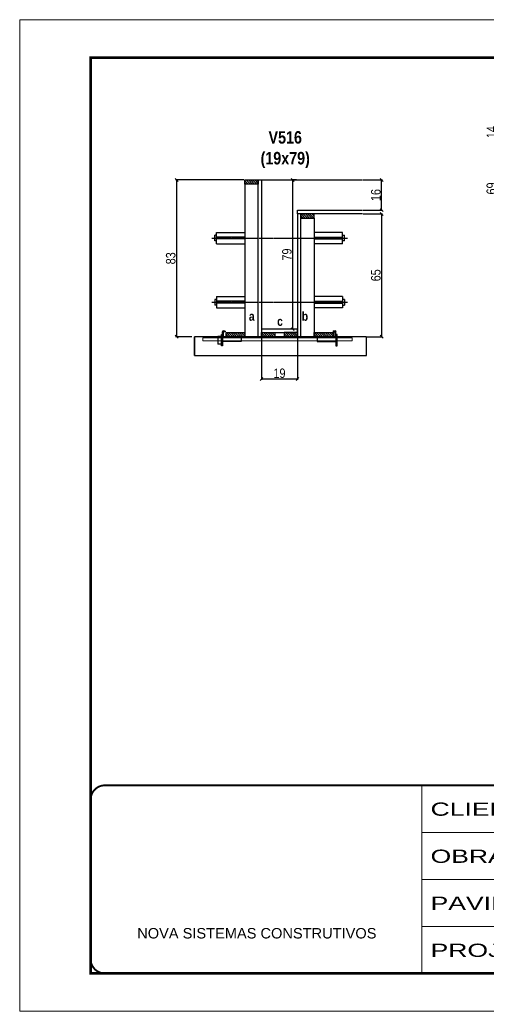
# Model space of a CAD drawing. Extents: x 13154 to 22413, y 1253 to 30260.
# Drawn here: x 13154 to 13650, y 23076 to 24126 of the extents above; entities that cross this region are included whole.
import ezdxf

# ---------------------------------------------------------------- set-up
doc = ezdxf.new("R2010")
doc.units = 0
for name, pattern in [('CONTINUO', [0]), ('DASHED', [0.75, 0.5, -0.25]), ('HIDDEN', [0.375, 0.25, -0.125])]:
    doc.linetypes.add(name, pattern=pattern)
for name, color, linetype in [('barrote', 251, 'Continuous'), ('COTA', 241, 'Continuous'), ('detalhes', 4, 'Continuous'), ('NOMENCLATURA', 7, 'Continuous'), ('Painéis', 200, 'Continuous'), ('presilha', 1, 'Continuous'), ('SARR_2.2x10', 60, 'Continuous'), ('SARR_2.2x7', 40, 'Continuous'), ('SARR_3.5x7', 81, 'Continuous'), ('TENSOR', 3, 'Continuous')]:
    doc.layers.add(name, color=color, linetype=linetype)
for name, color, linetype, lineweight in [('CONCRETO', 251, 'Continuous', 25), ('Folhas', 255, 'Continuous', 9), ('SARRAFO DE PRESSAO', 251, 'DASHED', 9), ('SCO-___-LAJ', 2, 'Continuous', 0)]:
    doc.layers.add(name, color=color, linetype=linetype, lineweight=lineweight)
doc.styles.add('ARIAL', font='arial.ttf')
doc.styles.add('COTA TECNICA', font='techl___.ttf', dxfattribs={"height": 10})
doc.styles.add('COTA TECNICA 2X', font='techl___.ttf', dxfattribs={"height": 10})
doc.styles.add('TECNICA', font='techb___.ttf', dxfattribs={"height": 10})
doc.styles.add('Tecnologia', font='')
doc.styles.get('Tecnologia').set_extended_font_data('Forgotten Futurist')
doc.dimstyles.new('PAINEL', dxfattribs={"dimtxt": 10, "dimasz": 3, "dimexe": 3, "dimexo": 3, "dimgap": 3, "dimtad": 1, "dimdec": 1, "dimzin": 12, "dimdsep": 46, "dimtxsty": 'COTA TECNICA', "dimblk1": 'OBLIQUE', "dimblk2": 'OBLIQUE', "dimsah": 1, "dimcen": 0.9, "dimclrd": 4, "dimclre": 4, "dimclrt": 240, "dimadec": 1, "dimazin": 3, "dimtfac": 1, "dimtdec": 1, "dimtmove": 0, "dimatfit": 3, "dimfxl": 1, "dimtolj": 1, "dimtzin": 12, "dimarcsym": 0})
doc.dimstyles.new('SECAO', dxfattribs={"dimscale": 0.333333, "dimtxt": 5, "dimasz": 9, "dimexe": 3, "dimexo": 3, "dimgap": 3, "dimtad": 1, "dimdec": 1, "dimlfac": 0.5, "dimzin": 12, "dimdsep": 46, "dimtxsty": 'COTA TECNICA 2X', "dimblk1": 'OBLIQUE', "dimblk2": 'OBLIQUE', "dimsah": 1, "dimcen": 0.9, "dimclrd": 4, "dimclre": 4, "dimclrt": 240, "dimadec": 1, "dimazin": 3, "dimtfac": 1, "dimtdec": 1, "dimtmove": 0, "dimatfit": 3, "dimfxl": 1, "dimtolj": 1, "dimtzin": 12, "dimarcsym": 0})

# ---------------------------------------------------------------- blocks, each defined once
blk = doc.blocks.new('9999999999')
at = {"color": 30, "linetype": 'CONTINUO'}
for p, q in [((98564.6, 34230.2), (98564.6, 34429.4)), ((98564.6, 34379.6), (99584, 34379.6)), ((98564.6, 34329.8), (99488, 34329.8)), ((98564.6, 34280), (99488, 34280))]:
    blk.add_line(p, q, dxfattribs=at)
at = {"color": 30, "linetype": 'CONTINUO', "const_width": 2}
blk.add_lwpolyline([(99584, 34230.2), (99584, 34414.4, 0.414214), (99569, 34429.4), (98229, 34429.4, 0.414214), (98214, 34414.4), (98214, 34245.2, 0.414214), (98229, 34230.2), (99584, 34230.2)], format="xyb", dxfattribs=at)
at = {"layer": 'Folhas'}
blk.add_lwpolyline([(98139, 34190.2), (99624, 34190.2), (99624, 35240.2), (98139, 35240.2)], close=True, dxfattribs=at)
at = {"layer": 'Folhas', "color": 30, "const_width": 3}
blk.add_lwpolyline([(98214, 34230.2), (99584, 34230.2), (99584, 35200.2), (98214, 35200.2)], close=True, dxfattribs=at)
at = {"color": 7, "linetype": 'Continuous', "ltscale": 5, "style": 'ARIAL'}
blk.add_text('NOVA SISTEMAS CONSTRUTIVOS', height=11.059, dxfattribs=at).set_placement((98263.2, 34267.2))
at = {"layer": 'Folhas', "color": 7, "style": 'Tecnologia', "width": 1.5}
for s, p in [('CLIENTE:', (98573.7, 34397.2)), ('OBRA:', (98573.7, 34347.3)), ('PAVIMENTO:', (98573.7, 34297.5)), ('PROJETO:', (98573.7, 34247.7))]:
    blk.add_text(s, height=14, dxfattribs=at).set_placement(p)
blk = doc.blocks.new('PRESILHA METÁLICA 1')
at = {"layer": 'presilha'}
for p, q in [((7.5, 10.6), (7.5, 19.9)), ((12, 21), (8.6, 21)), ((9, 11.6), (9, 18.9)), ((12, 19.5), (9.6, 19.5)), ((12, 21), (12, 19.5)), ((0, 13), (6, 13)), ((0, 13), (0, 0)), ((6, 0), (0, 0)), ((6, 15.5), (7.5, 15.5)), ((6, -2.5), (6, 15.5)), ((6, 13), (6, 0)), ((7.5, 15.5), (7.5, -2.5)), ((37.5, 4.1), (7.5, 4.1)), ((37.5, 11), (9.6, 11)), ((37.5, 11), (37.5, 4.1)), ((7.5, -2.5), (6, -2.5))]:
    blk.add_line(p, q, dxfattribs=at)
for centre, radius, start, end in [((8.6, 19.9), 1.14, 90, 180), ((9.6, 18.9), 0.57, 90, 180), ((9.6, 11.6), 0.57, 180, 270)]:
    blk.add_arc(centre, radius, start, end, dxfattribs=at)
blk = doc.blocks.new('PRESILHA METÁLICA 2')
at = {"layer": 'presilha'}
for p, q in [((-5.2, 23.5), (-5.2, 22)), ((-5.2, 23.5), (-1.9, 23.5)), ((-5.2, 22), (-2.8, 22)), ((-2.2, 14.1), (-2.2, 21.4)), ((0.8, 18), (-0.8, 18)), ((-0.8, 18), (-0.8, 0)), ((-0.8, 14.6), (-0.8, 22.4)), ((0.8, 0), (0.8, 18)), ((-30.8, 13.5), (-30.8, 6.6)), ((-30.8, 13.5), (-2.8, 13.5)), ((-30.8, 6.6), (-0.8, 6.6)), ((-0.8, 0), (0.8, 0))]:
    blk.add_line(p, q, dxfattribs=at)
for centre, radius, start, end in [((-2.8, 21.4), 0.57, 0, 90), ((-1.9, 22.4), 1.14, 0, 90), ((-2.8, 14.1), 0.57, 270, 0)]:
    blk.add_arc(centre, radius, start, end, dxfattribs=at)
blk = doc.blocks.new('_Oblique')
at = {"color": 0, "linetype": 'ByBlock', "lineweight": -2}
blk.add_line((-0.5, -0.5), (0.5, 0.5), dxfattribs=at)
blk = doc.blocks.new('*D488')
at = {"layer": 'COTA', "color": 4, "lineweight": -2, "transparency": 16777216}
for p, q in [((13517.9, 23920.7), (13538.3, 23920.7)), ((13537.3, 23920.7), (13537.3, 23790.7)), ((13522.1, 23790.7), (13538.3, 23790.7))]:
    blk.add_line(p, q, dxfattribs=at)
at = {"layer": 'Defpoints', "color": 0, "transparency": 16777216}
for p in [(13516.9, 23920.7), (13521.1, 23790.7), (13537.3, 23790.7)]:
    blk.add_point(p, dxfattribs=at)
at = {"layer": 'COTA', "color": 4, "lineweight": -2, "transparency": 16777216, "xscale": 3, "yscale": 3, "zscale": 3}
for p, rotation in [((13537.3, 23920.7), 90), ((13537.3, 23790.7), 270)]:
    blk.add_blockref('_Oblique', p, dxfattribs=dict(at, rotation=rotation))
at = {"layer": 'COTA', "color": 240, "transparency": 16777216, "insert": (13531.2, 23855.7), "char_height": 10, "attachment_point": 5, "rotation": 90, "style": 'COTA TECNICA 2X'}
blk.add_mtext('\\A1;65', dxfattribs=at)
blk = doc.blocks.new('*D489')
at = {"layer": 'COTA', "color": 4, "lineweight": -2, "transparency": 16777216}
for p, q in [((13517.9, 23956.7), (13538.3, 23956.7)), ((13537.3, 23924.7), (13537.3, 23956.7)), ((13517.9, 23924.7), (13538.3, 23924.7))]:
    blk.add_line(p, q, dxfattribs=at)
at = {"layer": 'Defpoints', "color": 0, "transparency": 16777216}
for p in [(13516.9, 23956.7), (13537.3, 23956.7), (13516.9, 23924.7)]:
    blk.add_point(p, dxfattribs=at)
at = {"layer": 'COTA', "color": 4, "lineweight": -2, "transparency": 16777216, "xscale": 3, "yscale": 3, "zscale": 3}
for p, rotation in [((13537.3, 23956.7), 90), ((13537.3, 23924.7), 270)]:
    blk.add_blockref('_Oblique', p, dxfattribs=dict(at, rotation=rotation))
at = {"layer": 'COTA', "color": 240, "transparency": 16777216, "insert": (13531.2, 23940.7), "char_height": 10, "attachment_point": 5, "rotation": 90, "style": 'COTA TECNICA 2X'}
blk.add_mtext('\\A1;16', dxfattribs=at)
blk = doc.blocks.new('*D490')
at = {"layer": 'COTA', "color": 4, "lineweight": -2, "transparency": 16777216}
for p, q in [((13391.6, 23956.7), (13319.3, 23956.7)), ((13320.3, 23956.7), (13320.3, 23790.7)), ((13336.4, 23790.7), (13319.3, 23790.7))]:
    blk.add_line(p, q, dxfattribs=at)
at = {"layer": 'Defpoints', "color": 0, "transparency": 16777216}
for p in [(13392.6, 23956.7), (13320.3, 23790.7), (13337.4, 23790.7)]:
    blk.add_point(p, dxfattribs=at)
at = {"layer": 'COTA', "color": 4, "lineweight": -2, "transparency": 16777216, "xscale": 3, "yscale": 3, "zscale": 3}
for p, rotation in [((13320.3, 23956.7), 90), ((13320.3, 23790.7), 270)]:
    blk.add_blockref('_Oblique', p, dxfattribs=dict(at, rotation=rotation))
at = {"layer": 'COTA', "color": 240, "transparency": 16777216, "insert": (13314.1, 23873.7), "char_height": 10, "attachment_point": 5, "rotation": 90, "style": 'COTA TECNICA 2X'}
blk.add_mtext('\\A1;83', dxfattribs=at)
blk = doc.blocks.new('*D491')
at = {"layer": 'COTA', "color": 4, "lineweight": -2, "transparency": 16777216}
for p, q in [((13447.2, 23956.7), (13442.2, 23956.7)), ((13443.2, 23798.7), (13443.2, 23956.7)), ((13447.2, 23798.7), (13442.2, 23798.7))]:
    blk.add_line(p, q, dxfattribs=at)
at = {"layer": 'Defpoints', "color": 0, "transparency": 16777216}
for p in [(13443.2, 23956.7), (13448.2, 23956.7), (13448.2, 23798.7)]:
    blk.add_point(p, dxfattribs=at)
at = {"layer": 'COTA', "color": 4, "lineweight": -2, "transparency": 16777216, "xscale": 3, "yscale": 3, "zscale": 3}
for p, rotation in [((13443.2, 23956.7), 90), ((13443.2, 23798.7), 270)]:
    blk.add_blockref('_Oblique', p, dxfattribs=dict(at, rotation=rotation))
at = {"layer": 'COTA', "color": 240, "transparency": 16777216, "insert": (13437.1, 23877.7), "char_height": 10, "attachment_point": 5, "rotation": 90, "style": 'COTA TECNICA 2X'}
blk.add_mtext('\\A1;79', dxfattribs=at)
blk = doc.blocks.new('*D492')
at = {"layer": 'COTA', "color": 4, "lineweight": -2, "transparency": 16777216}
for p, q in [((13410.2, 23789.7), (13410.2, 23744.9)), ((13448.2, 23789.7), (13448.2, 23744.9)), ((13410.2, 23745.9), (13448.2, 23745.9))]:
    blk.add_line(p, q, dxfattribs=at)
at = {"layer": 'Defpoints', "color": 0, "transparency": 16777216}
for p in [(13410.2, 23790.7), (13448.2, 23790.7), (13448.2, 23745.9)]:
    blk.add_point(p, dxfattribs=at)
at = {"layer": 'COTA', "color": 4, "lineweight": -2, "transparency": 16777216, "xscale": 3, "yscale": 3, "zscale": 3, "rotation": 180}
blk.add_blockref('_Oblique', (13410.2, 23745.9), dxfattribs=at)
at = {"layer": 'COTA', "color": 4, "lineweight": -2, "transparency": 16777216, "xscale": 3, "yscale": 3, "zscale": 3}
blk.add_blockref('_Oblique', (13448.2, 23745.9), dxfattribs=at)
at = {"layer": 'COTA', "color": 240, "transparency": 16777216, "insert": (13429.2, 23751.9), "char_height": 10, "attachment_point": 5, "style": 'COTA TECNICA 2X'}
blk.add_mtext('\\A1;19', dxfattribs=at)
blk = doc.blocks.new('*D502')
at = {"layer": 'COTA', "color": 4, "lineweight": -2, "transparency": 16777216}
for p, q in [((13673.5, 23982.2), (13658.6, 23982.2)), ((13661.6, 23982.2), (13661.6, 23913.2)), ((13673.5, 23913.2), (13658.6, 23913.2))]:
    blk.add_line(p, q, dxfattribs=at)
at = {"layer": 'Defpoints', "color": 0, "transparency": 16777216}
for p in [(13676.5, 23982.2), (13661.6, 23913.2), (13676.5, 23913.2)]:
    blk.add_point(p, dxfattribs=at)
at = {"layer": 'COTA', "color": 4, "lineweight": -2, "transparency": 16777216, "xscale": 3, "yscale": 3, "zscale": 3}
for p, rotation in [((13661.6, 23982.2), 90), ((13661.6, 23913.2), 270)]:
    blk.add_blockref('_Oblique', p, dxfattribs=dict(at, rotation=rotation))
at = {"layer": 'COTA', "color": 240, "transparency": 16777216, "insert": (13653.4, 23947.7), "char_height": 10, "attachment_point": 5, "rotation": 90, "style": 'COTA TECNICA'}
blk.add_mtext('\\A1;69', dxfattribs=at)
blk = doc.blocks.new('*D503')
at = {"layer": 'COTA', "color": 4, "lineweight": -2, "transparency": 16777216}
for p, q in [((13661.6, 23996.2), (13661.6, 24015.3)), ((13673.5, 23996.2), (13658.6, 23996.2)), ((13661.6, 23982.2), (13661.6, 23996.2)), ((13673.5, 23982.2), (13658.6, 23982.2))]:
    blk.add_line(p, q, dxfattribs=at)
at = {"layer": 'Defpoints', "color": 0, "transparency": 16777216}
for p in [(13661.6, 23996.2), (13676.5, 23996.2), (13676.5, 23982.2)]:
    blk.add_point(p, dxfattribs=at)
at = {"layer": 'COTA', "color": 4, "lineweight": -2, "transparency": 16777216, "xscale": 3, "yscale": 3, "zscale": 3}
for p, rotation in [((13661.6, 23996.2), 90), ((13661.6, 23982.2), 270)]:
    blk.add_blockref('_Oblique', p, dxfattribs=dict(at, rotation=rotation))
at = {"layer": 'COTA', "color": 240, "transparency": 16777216, "insert": (13653.5, 24007.3), "char_height": 10, "attachment_point": 5, "rotation": 90, "style": 'COTA TECNICA'}
blk.add_mtext('\\A1;14', dxfattribs=at)

msp = doc.modelspace()

# ---------------------------------------------------------------- hatches: boundary and pattern name
at = {"layer": 'SARR_2.2x10'}
h = msp.add_hatch(dxfattribs=at)
h.set_pattern_fill('ANSI31', color=256, scale=0.5, angle=90)
h.set_pattern_definition([(135, (46566.185, -99721.4912), (-1.122532015, -1.122532015), [])])
h.paths.add_polyline_path([(13372.65, 23795.08), (13372.65, 23790.68), (13392.65, 23790.68), (13392.65, 23795.08)])
h = msp.add_hatch(dxfattribs=at)
h.set_pattern_fill('ANSI31', color=256, scale=0.5, angle=90)
h.set_pattern_definition([(135, (46659.385, -99721.4912), (-1.122532015, -1.122532015), [])])
h.paths.add_polyline_path([(13465.85, 23795.08), (13465.85, 23790.68), (13485.85, 23790.68), (13485.85, 23795.08)])
at = {"layer": 'SARR_2.2x7'}
h = msp.add_hatch(dxfattribs=at)
h.set_pattern_fill('ANSI31', color=256, scale=0.5, angle=90)
h.set_pattern_definition([(135, (46560.185, -99559.8912), (-1.122532015, -1.122532015), [])])
h.paths.add_polyline_path([(13406.65, 23956.68), (13406.65, 23952.28), (13392.65, 23952.28), (13392.65, 23956.68)])
h = msp.add_hatch(dxfattribs=at)
h.set_pattern_fill('ANSI31', color=256, scale=0.5, angle=90)
h.set_pattern_definition([(135, (46580.185, -99595.8912), (-1.122532015, -1.122532015), [])])
h.paths.add_polyline_path([(13451.85, 23920.68), (13451.85, 23916.28), (13465.85, 23916.28), (13465.85, 23920.68)])
h = msp.add_hatch(dxfattribs=at)
h.set_pattern_fill('ANSI31', color=256, scale=0.5, angle=90)
h.set_pattern_definition([(135, (46645.785, -99721.4912), (-1.122532015, -1.122532015), [])])
h.paths.add_polyline_path([(13424.25, 23790.68), (13424.25, 23795.08), (13410.25, 23795.08), (13410.25, 23790.68)])
h = msp.add_hatch(dxfattribs=at)
h.set_pattern_fill('ANSI31', color=256, scale=0.5, angle=90)
h.set_pattern_definition([(135, (46583.785, -99721.4912), (-1.122532015, -1.122532015), [])])
h.paths.add_polyline_path([(13434.25, 23790.68), (13434.25, 23795.08), (13448.25, 23795.08), (13448.25, 23790.68)])

# ---------------------------------------------------------------- linework, layer by layer
at = {"ltscale": 3}
for p, q in [((13360.65, 23892.19), (13360.65, 23898.19)), ((13362.65, 23898.19), (13360.65, 23898.19)), ((13362.65, 23889.19), (13362.65, 23901.19)), ((13362.65, 23901.19), (13392.65, 23901.19)), ((13495.85, 23901.19), (13465.85, 23901.19)), ((13495.85, 23889.19), (13495.85, 23901.19)), ((13495.85, 23898.19), (13497.85, 23898.19)), ((13497.85, 23892.19), (13497.85, 23898.19)), ((13362.65, 23892.19), (13360.65, 23892.19)), ((13392.65, 23896.19), (13362.65, 23896.19)), ((13392.65, 23894.19), (13362.65, 23894.19)), ((13362.65, 23889.19), (13392.65, 23889.19)), ((13465.85, 23896.19), (13495.85, 23896.19)), ((13465.85, 23894.19), (13495.85, 23894.19)), ((13495.85, 23889.19), (13465.85, 23889.19)), ((13497.85, 23892.19), (13495.85, 23892.19)), ((13360.65, 23830.14), (13360.65, 23824.14)), ((13362.65, 23830.14), (13360.65, 23830.14)), ((13362.65, 23833.14), (13362.65, 23821.14)), ((13362.65, 23833.14), (13392.65, 23833.14)), ((13392.65, 23828.14), (13362.65, 23828.14)), ((13392.65, 23826.14), (13362.65, 23826.14)), ((13495.85, 23833.14), (13465.85, 23833.14)), ((13465.85, 23828.14), (13495.85, 23828.14)), ((13465.85, 23826.14), (13495.85, 23826.14)), ((13495.85, 23833.14), (13495.85, 23821.14)), ((13497.85, 23830.14), (13495.85, 23830.14)), ((13497.85, 23830.14), (13497.85, 23824.14)), ((13362.65, 23824.14), (13360.65, 23824.14)), ((13362.65, 23821.14), (13392.65, 23821.14)), ((13495.85, 23821.14), (13465.85, 23821.14)), ((13495.85, 23824.14), (13497.85, 23824.14))]:
    msp.add_line(p, q, dxfattribs=at)
at = {"layer": 'barrote'}
msp.add_lwpolyline([(13339.19, 23770.68), (13521.11, 23770.68), (13521.11, 23790.68), (13339.19, 23790.68)], close=True, dxfattribs=at)
at = {"layer": 'CONCRETO', "linetype": 'Continuous'}
msp.add_line((13410.25, 23956.68), (13516.95, 23956.68), dxfattribs=at)
at = {"layer": 'detalhes', "color": 250}
msp.add_line((13339.19, 23770.68), (13339.19, 23790.68), dxfattribs=at)
at = {"layer": 'Painéis', "linetype": 'Continuous'}
for points in [[(13406.65, 23790.68), (13406.65, 23956.68), (13410.25, 23956.68), (13410.25, 23790.68)], [(13451.85, 23790.68), (13451.85, 23920.68), (13448.25, 23920.68), (13448.25, 23790.68)], [(13448.25, 23798.68), (13410.25, 23798.68), (13410.25, 23795.08), (13448.25, 23795.08)]]:
    msp.add_lwpolyline(points, close=True, dxfattribs=at)
at = {"layer": 'Painéis', "linetype": 'Continuous', "elevation": 0}
msp.add_lwpolyline([(13516.95, 23920.68), (13448.25, 23920.68), (13448.25, 23924.68), (13516.95, 23924.68)], dxfattribs=at)
at = {"layer": 'SARR_2.2x10'}
for points in [[(13372.65, 23795.08), (13392.65, 23795.08), (13392.65, 23790.68), (13372.65, 23790.68)], [(13465.85, 23795.08), (13485.85, 23795.08), (13485.85, 23790.68), (13465.85, 23790.68)]]:
    msp.add_lwpolyline(points, close=True, dxfattribs=at)
at = {"layer": 'SARR_2.2x7', "elevation": 0}
for points in [[(13392.65, 23956.68), (13406.65, 23956.68), (13406.65, 23952.28), (13392.65, 23952.28)], [(13465.85, 23920.68), (13451.85, 23920.68), (13451.85, 23916.28), (13465.85, 23916.28)]]:
    msp.add_lwpolyline(points, close=True, dxfattribs=at)
at = {"layer": 'SARR_2.2x7'}
for points in [[(13410.25, 23795.08), (13424.25, 23795.08), (13424.25, 23790.68), (13410.25, 23790.68)], [(13448.25, 23795.08), (13434.25, 23795.08), (13434.25, 23790.68), (13448.25, 23790.68)]]:
    msp.add_lwpolyline(points, close=True, dxfattribs=at)
at = {"layer": 'SARR_3.5x7'}
for points in [[(13406.65, 23952.28), (13392.65, 23952.28), (13392.65, 23790.68), (13406.65, 23790.68)], [(13451.85, 23916.28), (13465.85, 23916.28), (13465.85, 23790.68), (13451.85, 23790.68)]]:
    msp.add_lwpolyline(points, close=True, dxfattribs=at)
at = {"layer": 'SCO-___-LAJ', "color": 1}
msp.add_lwpolyline([(13348.19, 23789.35), (13506.12, 23789.35), (13506.12, 23786.15), (13348.19, 23786.15)], close=True, dxfattribs=at)
at = {"layer": 'TENSOR', "linetype": 'HIDDEN', "ltscale": 0.5}
for p, q in [((13357.65, 23895.19), (13501.15, 23895.19)), ((13357.65, 23827.14), (13501.15, 23827.14))]:
    msp.add_line(p, q, dxfattribs=at)

# ---------------------------------------------------------------- block references
at = {"layer": 'presilha', "xscale": 0.6666666666666666, "yscale": 0.6666666666666666, "zscale": 0.6666666666666666}
for name, p in [('PRESILHA METÁLICA 1', (13363.78, 23782.71)), ('PRESILHA METÁLICA 2', (13489.53, 23781.05))]:
    msp.add_blockref(name, p, dxfattribs=at)
at = {"layer": 'SARRAFO DE PRESSAO', "color": 6, "linetype": 'ByBlock'}
msp.add_blockref('9999999999', (-84984.6, -11113.91), dxfattribs=at)

# ---------------------------------------------------------------- texts
at = {"layer": 'detalhes', "style": 'TECNICA'}
for s, p in [('a', (13396.77, 23807.57)), ('b', (13452.75, 23807.56)), ('c', (13426.65, 23802.15))]:
    msp.add_text(s, height=9.6, dxfattribs=at).set_placement(p)
at = {"layer": 'NOMENCLATURA', "insert": (13435.25, 24008.37), "char_height": 13.2, "attachment_point": 2, "style": 'TECNICA'}
msp.add_mtext_dynamic_manual_height_columns('V516\\P(19x79)', width=300.2766, gutter_width=1, heights=[0], dxfattribs=at)

# ---------------------------------------------------------------- dimensions: what is measured, and where the dimension line sits
at = {"layer": 'COTA'}
for base, p1, p2, dimstyle, picture, middle in [((13661.57, 23996.21), (13676.49, 23982.21), (13676.49, 23996.21), 'PAINEL', '*D503', (13653.5, 24007.27)), ((13661.57, 23913.21), (13676.49, 23982.21), (13676.49, 23913.21), 'PAINEL', '*D502', (13653.44, 23947.71)), ((13320.33, 23790.68, 0), (13392.65, 23956.68), (13337.43, 23790.68, 0), 'SECAO', '*D490', (13314.09, 23873.68, 0)), ((13443.17, 23956.68), (13448.25, 23798.68), (13448.25, 23956.68), 'SECAO', '*D491', (13437.07, 23877.68)), ((13537.29, 23956.68), (13516.95, 23924.68), (13516.95, 23956.68), 'SECAO', '*D489', (13531.19, 23940.68)), ((13537.29, 23790.68, 0), (13516.95, 23920.68), (13521.06, 23790.68, 0), 'SECAO', '*D488', (13531.18, 23855.68, 0))]:
    dim = msp.add_linear_dim(base=base, p1=p1, p2=p2, angle=90, dimstyle=dimstyle, dxfattribs=at)
    dim.commit()
    dim.dimension.update_dxf_attribs({"geometry": picture, "text_midpoint": middle})
dim = msp.add_linear_dim(base=(13448.25, 23745.85), p1=(13410.25, 23790.68), p2=(13448.25, 23790.68), dimstyle='SECAO', dxfattribs=at)
dim.commit()
dim.dimension.update_dxf_attribs({"geometry": '*D492', "text_midpoint": (13429.25, 23751.94)})

doc.saveas('drawing.dxf')
